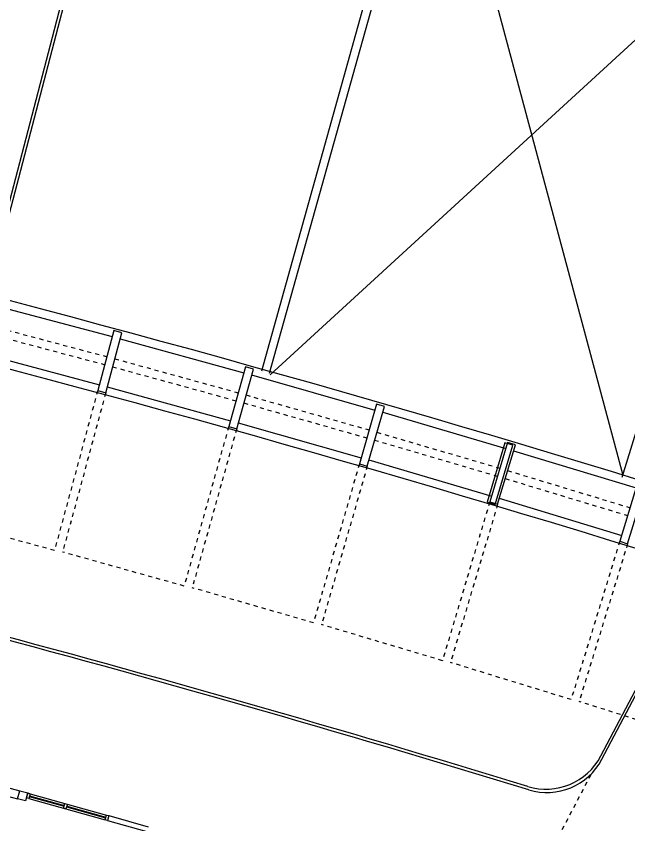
# Model space of a CAD drawing. Extents: x -165 to 137, y 302 to 416.
# Drawn here: x 85.44 to 100.25, y 339.1 to 358.64 of the extents above; entities that cross this region are included whole.
import ezdxf

# ---------------------------------------------------------------- set-up
doc = ezdxf.new("R2010")
doc.units = 0
doc.header["$LTSCALE"] = 0.02
doc.header["$MEASUREMENT"] = 0
doc.linetypes.add('HIDDEN', pattern=[0.375, 0.25, -0.125])
doc.linetypes.add('HIDDEN2', pattern=[0.1875, 0.125, -0.0625])
doc.layers.add('2H', color=1, linetype='HIDDEN', lineweight=15)
for name, color, linetype in [('AR-EST-PIL', 114, 'CONTINUOUS'), ('AR-REV', 2, 'CONTINUOUS'), ('BL-ESQ-VT1', 1, 'CONTINUOUS'), ('ESTR', 3, 'CONTINUOUS'), ('PISO', 1, 'CONTINUOUS'), ('PROJ', 1, 'HIDDEN2')]:
    doc.layers.add(name, color=color, linetype=linetype)

msp = doc.modelspace()

# ---------------------------------------------------------------- linework, layer by layer
at = {"layer": '2H'}
msp.add_arc((-13.492, -24.369), 366.755, 72.94715, 85.55544, dxfattribs=at)
at = {"layer": 'AR-EST-PIL'}
msp.add_lwpolyline([(97.441, 348.275), (97.25, 348.332), (96.822, 346.894), (97.014, 346.837)], close=True, dxfattribs=at)
at = {"layer": 'AR-REV'}
for p, q in [((84.896, 339.887), (85.477, 339.73)), ((84.949, 340.079), (85.529, 339.923)), ((87.681, 339.323), (88.635, 339.056)), ((87.649, 339.205), (88.602, 338.939))]:
    msp.add_line(p, q, dxfattribs=at)
at = {"layer": 'BL-ESQ-VT1'}
for points in [[(85.722, 339.871), (85.78, 339.854), (85.747, 339.737), (85.689, 339.753)], [(86.622, 339.619), (86.68, 339.603), (86.647, 339.485), (86.589, 339.501)], [(87.624, 339.339), (87.681, 339.323), (87.649, 339.205), (87.591, 339.221)]]:
    msp.add_lwpolyline(points, close=True, dxfattribs=at)
for points in [[(85.747, 339.737), (87.591, 339.221)], [(85.761, 339.784), (86.603, 339.549)], [(85.766, 339.804), (86.608, 339.568)], [(85.78, 339.854), (87.624, 339.339)], [(86.66, 339.533), (87.604, 339.269)], [(86.666, 339.552), (87.61, 339.288)]]:
    msp.add_lwpolyline(points, dxfattribs=at)
at = {"layer": 'ESTR'}
for points in [[(87.413, 349.591), (87.606, 349.538), (87.998, 350.986), (87.805, 351.039)], [(90.578, 348.721), (90.771, 348.667), (91.175, 350.112), (90.982, 350.166)], [(93.736, 347.824), (93.928, 347.769), (94.344, 349.21), (94.152, 349.265)], [(96.885, 346.901), (97.077, 346.844), (97.506, 348.281), (97.314, 348.338)], [(100.027, 345.95), (100.218, 345.892), (100.659, 347.326), (100.468, 347.384)], [(85.67, 339.678), (85.477, 339.73), (85.529, 339.923), (85.722, 339.871)]]:
    msp.add_lwpolyline(points, close=True, dxfattribs=at)
at = {"layer": 'PISO'}
for p, q in [((84.683, 351.868), (88.479, 366.39)), ((84.751, 351.851), (88.534, 366.324)), ((99.571, 340.765), (112.483, 365.334)), ((99.596, 340.684), (112.578, 365.388)), ((95.41, 364.513), (91.367, 350.058)), ((95.602, 364.459), (91.56, 350.004)), ((95.589, 364.411), (100.1, 347.549)), ((104.481, 361.801), (91.582, 349.972)), ((100.086, 347.502), (104.496, 361.849)), ((84.774, 351.689), (87.765, 350.894)), ((87.957, 350.842), (90.941, 350.021)), ((84.466, 350.53), (87.457, 349.734)), ((91.133, 349.968), (94.11, 349.121)), ((87.639, 349.685), (90.623, 348.864)), ((94.301, 349.066), (97.271, 348.195)), ((90.805, 348.813), (93.782, 347.967)), ((97.461, 348.138), (100.423, 347.241)), ((93.963, 347.915), (96.933, 347.043)), ((97.113, 346.989), (100.076, 346.093))]:
    msp.add_line(p, q, dxfattribs=at)
for centre, radius, start, end in [((-13.16, -22.598), 387.088, 72.58205, 79.73277), ((-13.16, -22.598), 385.488, 72.6253, 79.74039), ((-13.16, -22.598), 379.154, 72.97869, 75.13111), ((-13.16, -22.598), 379.224, 72.98589, 75.12062), ((98.243, 341.463), 1.5, 252.9859, 332.2765), ((98.268, 341.382), 1.5, 252.9787, 332.2765)]:
    msp.add_arc(centre, radius, start, end, dxfattribs=at)
at = {"layer": 'PROJ'}
for p, q in [((84.646, 351.206), (87.638, 350.41)), ((84.595, 351.013), (87.586, 350.217)), ((87.825, 350.36), (90.81, 349.539)), ((87.772, 350.167), (90.757, 349.346)), ((87.413, 349.591), (86.369, 345.729)), ((87.606, 349.538), (86.562, 345.677)), ((90.997, 349.486), (93.974, 348.64)), ((90.942, 349.294), (93.919, 348.448)), ((90.578, 348.721), (89.501, 344.869)), ((90.771, 348.667), (89.693, 344.815)), ((94.161, 348.586), (97.131, 347.715)), ((94.105, 348.394), (97.075, 347.523)), ((93.736, 347.824), (92.626, 343.981)), ((93.928, 347.769), (92.818, 343.926)), ((97.317, 347.659), (100.28, 346.762)), ((97.259, 347.468), (100.222, 346.571)), ((96.885, 346.901), (95.743, 343.067)), ((97.077, 346.844), (95.934, 343.01)), ((86.369, 345.729), (83.424, 346.526)), ((100.027, 345.95), (98.852, 342.127)), ((100.218, 345.892), (99.043, 342.068)), ((89.501, 344.869), (86.564, 345.69)), ((92.626, 343.981), (89.695, 344.828)), ((95.743, 343.067), (92.82, 343.939)), ((98.852, 342.127), (95.937, 343.023)), ((101.953, 341.16), (99.045, 342.081)), ((97.335, 336.511), (99.347, 340.34))]:
    msp.add_line(p, q, dxfattribs=at)

doc.saveas('drawing.dxf')
